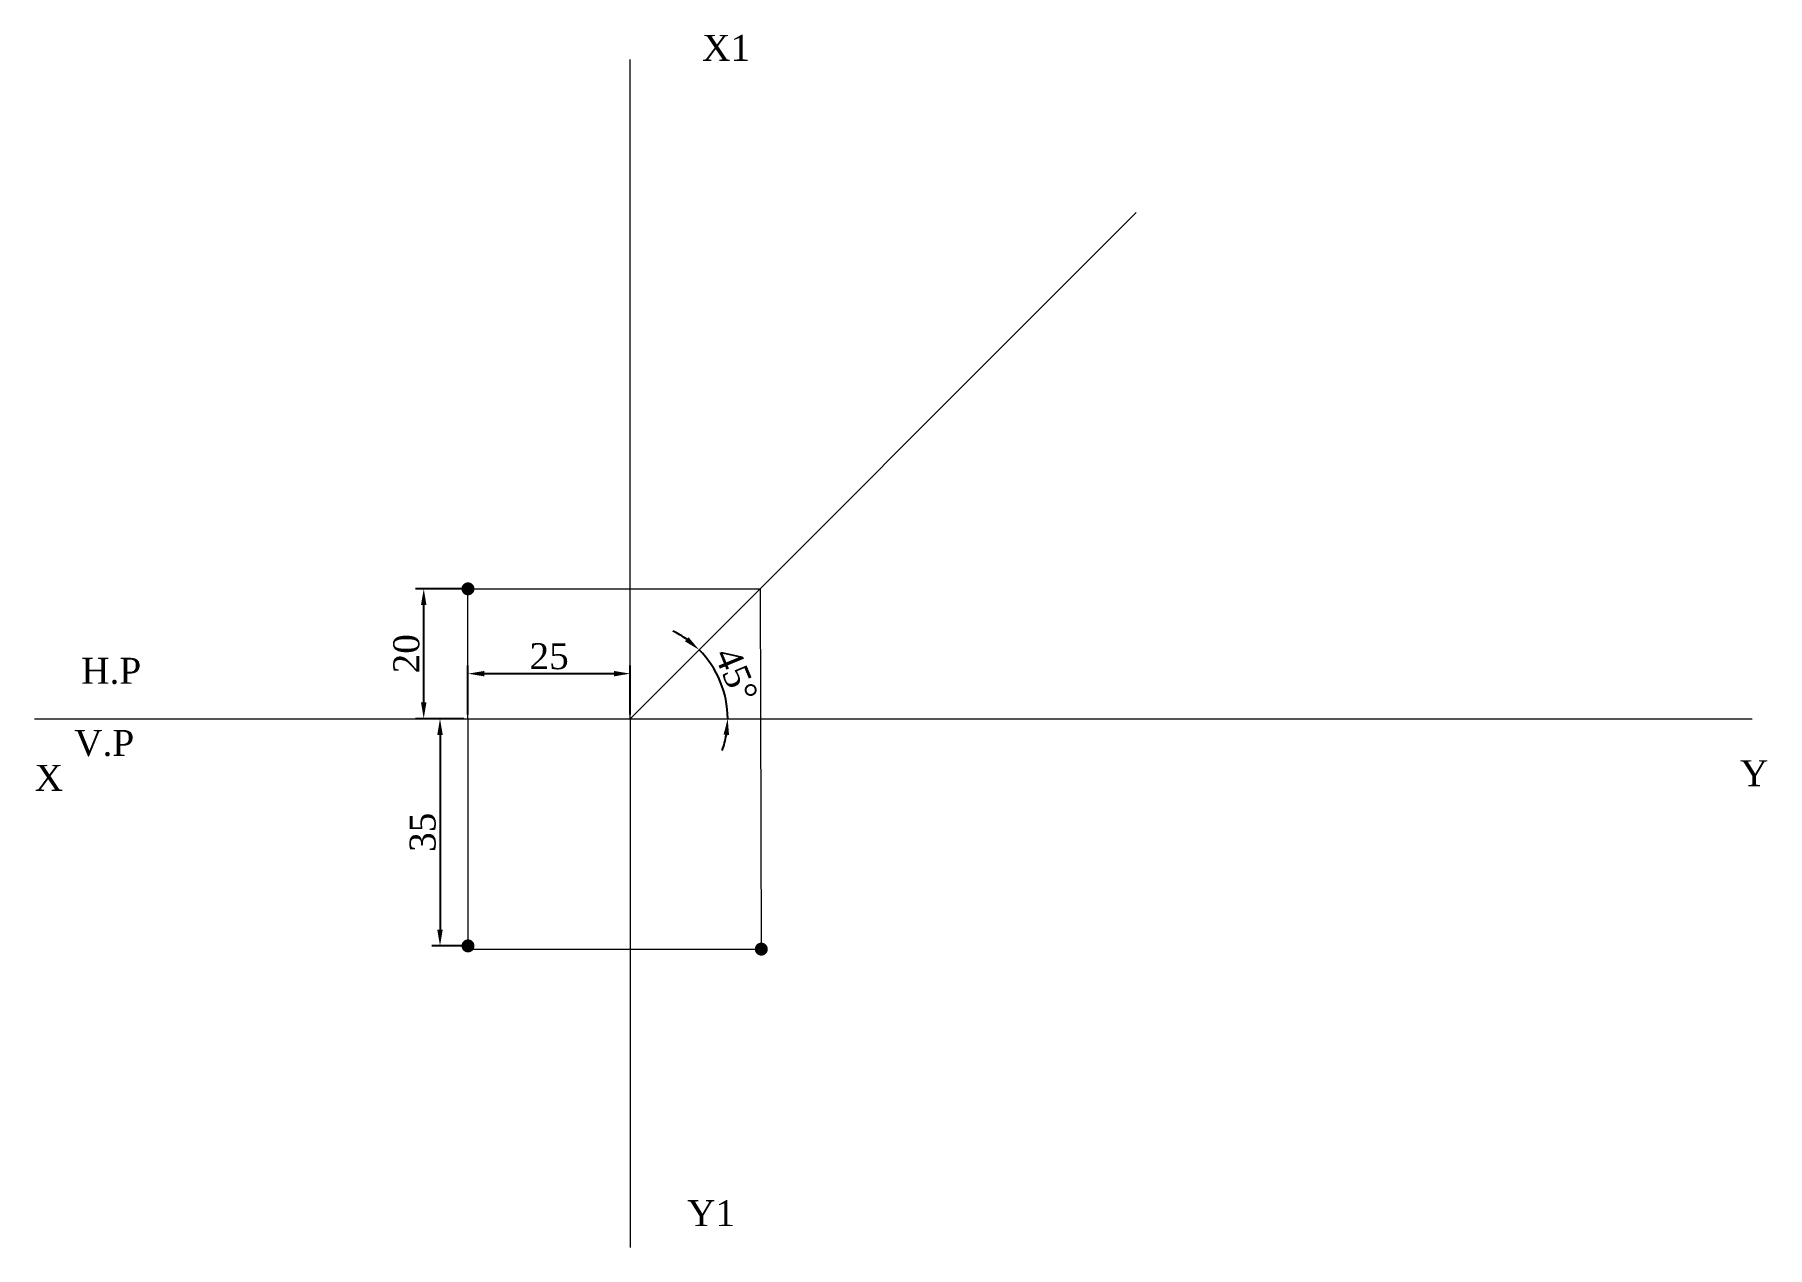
# Paper-space layout 'Layout4' of a CAD drawing. Header units: millimetres. Extents: x 6 to 273, y 19 to 205.
import ezdxf

# ---------------------------------------------------------------- set-up
doc = ezdxf.new("R2010")
doc.units = ezdxf.units.MM
for name, color, linetype, lineweight in [('PROJECTION_LINE', 250, 'Continuous', 5), ('VISIBLE_LINE', 5, 'Continuous', 5), ('XY LINE', 1, 'Continuous', 15)]:
    doc.layers.add(name, color=color, linetype=linetype, lineweight=lineweight)
doc.styles.get("Standard").update_dxf_attribs({"font": 'times.ttf', "height": 4})
doc.dimstyles.new('ISO-25', dxfattribs={"dimtxt": 4, "dimasz": 2.5, "dimexe": 1.25, "dimexo": 0.625, "dimtad": 1, "dimtoh": 1, "dimtxsty": 'Standard', "dimcen": 2.5, "dimadec": 0, "dimazin": 0, "dimtfac": 1, "dimtmove": 0, "dimatfit": 3, "dimfxl": 1, "dimarcsym": 0})

# ---------------------------------------------------------------- blocks, each defined once
blk = doc.blocks.new('*D16')
at = {"layer": 'Defpoints', "color": 0, "transparency": 16777216}
for p in [(66.3, 120.06), (73.12, 120.06), (73.12, 100.06)]:
    blk.add_point(p, dxfattribs=at)
at = {"layer": 'PROJECTION_LINE', "color": 0, "lineweight": -2, "transparency": 16777216}
for p, q in [((72.49, 120.06), (65.05, 120.06)), ((66.3, 102.56), (66.3, 117.56)), ((72.49, 100.06), (65.05, 100.06))]:
    blk.add_line(p, q, dxfattribs=at)
at = {"layer": 'PROJECTION_LINE', "color": 0, "transparency": 16777216}
for points in [[(65.88, 117.56), (66.72, 117.56), (66.3, 120.06)], [(65.88, 102.56), (66.72, 102.56), (66.3, 100.06)]]:
    blk.add_solid(points, dxfattribs=at)
at = {"layer": 'PROJECTION_LINE', "color": 0, "transparency": 16777216, "insert": (63.64, 110.06), "char_height": 4, "attachment_point": 5, "rotation": 90}
blk.add_mtext('20', dxfattribs=at)
blk = doc.blocks.new('*D17')
at = {"layer": 'Defpoints', "color": 0, "transparency": 16777216}
for p in [(73.12, 100.06), (68.81, 65.06), (73.12, 65.06)]:
    blk.add_point(p, dxfattribs=at)
at = {"layer": 'PROJECTION_LINE', "color": 0, "lineweight": -2, "transparency": 16777216}
for p, q in [((72.49, 100.06), (67.56, 100.06)), ((68.81, 97.56), (68.81, 67.56)), ((72.49, 65.06), (67.56, 65.06))]:
    blk.add_line(p, q, dxfattribs=at)
at = {"layer": 'PROJECTION_LINE', "color": 0, "transparency": 16777216}
for points in [[(68.39, 97.56), (69.23, 97.56), (68.81, 100.06)], [(68.39, 67.56), (69.23, 67.56), (68.81, 65.06)]]:
    blk.add_solid(points, dxfattribs=at)
at = {"layer": 'PROJECTION_LINE', "color": 0, "transparency": 16777216, "insert": (66.15, 82.56), "char_height": 4, "attachment_point": 5, "rotation": 90}
blk.add_mtext('35', dxfattribs=at)
blk = doc.blocks.new('*D18')
at = {"layer": 'Defpoints', "color": 0, "transparency": 16777216}
for p in [(98.12, 107), (73.12, 100.06), (98.12, 100.06)]:
    blk.add_point(p, dxfattribs=at)
at = {"layer": 'VISIBLE_LINE', "color": 0, "lineweight": -2, "transparency": 16777216}
for p, q in [((73.12, 100.69), (73.12, 108.25)), ((75.62, 107), (95.62, 107)), ((98.12, 100.69), (98.12, 108.25))]:
    blk.add_line(p, q, dxfattribs=at)
at = {"layer": 'VISIBLE_LINE', "color": 0, "transparency": 16777216}
for points in [[(75.62, 107.41), (75.62, 106.58), (73.12, 107)], [(95.62, 107.41), (95.62, 106.58), (98.12, 107)]]:
    blk.add_solid(points, dxfattribs=at)
at = {"layer": 'VISIBLE_LINE', "color": 0, "transparency": 16777216, "insert": (85.62, 109.66), "char_height": 4, "attachment_point": 5}
blk.add_mtext('25', dxfattribs=at)
blk = doc.blocks.new('*D19')
at = {"layer": 'Defpoints', "color": 0, "transparency": 16777216}
for p in [(176.08, 178.02), (112.62, 103.95), (6.36, 100.06), (98.12, 100.06), (270.99, 100.06)]:
    blk.add_point(p, dxfattribs=at)
at = {"layer": 'VISIBLE_LINE', "color": 0, "lineweight": -2, "transparency": 16777216}
for start, end in [(54.5541, 64.1082), (0, 45), (340.8918, 350.4459)]:
    blk.add_arc((98.12, 100.06), 15.01, start, end, dxfattribs=at)
at = {"layer": 'VISIBLE_LINE', "color": 0, "transparency": 16777216}
for points in [[(107.09, 112.61), (106.55, 111.97), (108.73, 110.67)], [(112.5, 97.6), (113.34, 97.53), (113.13, 100.06)]]:
    blk.add_solid(points, dxfattribs=at)
at = {"layer": 'VISIBLE_LINE', "color": 0, "transparency": 16777216, "insert": (114.44, 106.82), "char_height": 4, "attachment_point": 5, "rotation": 292.5}
blk.add_mtext('45°', dxfattribs=at)

psp = doc.layouts.new('Layout4')

# ---------------------------------------------------------------- linework, layer by layer
at = {"layer": 'PROJECTION_LINE'}
for q in [(73.118, 120.061), (73.118, 65.061)]:
    psp.add_line((73.118, 100.061), q, dxfattribs=at)
at = {"layer": 'VISIBLE_LINE'}
for p, q in [((98.118, 100.061), (176.077, 178.019)), ((73.618, 120.061), (118.118, 120.061)), ((118.118, 120.061), (118.31, 64.561)), ((73.118, 100.061), (98.118, 100.061)), ((73.118, 100.061), (98.118, 100.061)), ((73.118, 64.561), (118.31, 64.561))]:
    psp.add_line(p, q, dxfattribs=at)
at = {"layer": 'VISIBLE_LINE', "const_width": 1}
for points in [[(72.618, 120.061, 1), (73.618, 120.061, 1)], [(72.618, 65.061, 1), (73.618, 65.061, 1)], [(117.81, 64.561, 1), (118.81, 64.561, 1)]]:
    psp.add_lwpolyline(points, format="xyb", close=True, dxfattribs=at)
at = {"layer": 'XY LINE'}
for p, q in [((98.118, 100.061), (98.118, 201.576)), ((6.358, 100.061), (270.986, 100.061)), ((98.118, 100.061), (98.118, 18.629))]:
    psp.add_line(p, q, dxfattribs=at)

# ---------------------------------------------------------------- texts
at = {"layer": 'Defpoints'}
for s, p in [('X1', (109.205, 201.392)), ('Y1', (106.887, 21.896))]:
    psp.add_text(s, height=4, dxfattribs=at).set_placement(p)
at = {"layer": 'XY LINE'}
for s, p in [('H.P', (13.536, 105.44)), ('V.P', (12.459, 94.324)), ('Y', (269.094, 89.662)), ('X', (6.358, 88.945))]:
    psp.add_text(s, height=4, dxfattribs=at).set_placement(p)

# ---------------------------------------------------------------- dimensions: what is measured, and where the dimension line sits
at = {"layer": 'PROJECTION_LINE'}
for base, p2, picture, middle in [((66.299, 120.061), (73.118, 120.061), '*D16', (63.639, 110.061)), ((68.811, 65.061), (73.118, 65.061), '*D17', (66.152, 82.561))]:
    dim = psp.add_linear_dim(base=base, p1=(73.118, 100.061), p2=p2, angle=90, dimstyle='ISO-25', dxfattribs=at)
    dim.commit()
    dim.dimension.update_dxf_attribs({"geometry": picture, "text_midpoint": middle})
at = {"layer": 'VISIBLE_LINE'}
dim = psp.add_angular_dim_2l(base=(112.617, 103.946), line1=((6.358, 100.061), (270.986, 100.061)), line2=((98.118, 100.061), (176.077, 178.019)), dimstyle='ISO-25', dxfattribs=at)
dim.commit()
dim.dimension.update_dxf_attribs({"geometry": '*D19', "text_midpoint": (114.443, 106.823)})
dim = psp.add_linear_dim(base=(98.118, 106.996), p1=(73.118, 100.061), p2=(98.118, 100.061), dimstyle='ISO-25', dxfattribs=at)
dim.commit()
dim.dimension.update_dxf_attribs({"geometry": '*D18', "text_midpoint": (85.618, 109.655)})

doc.saveas('drawing.dxf')
